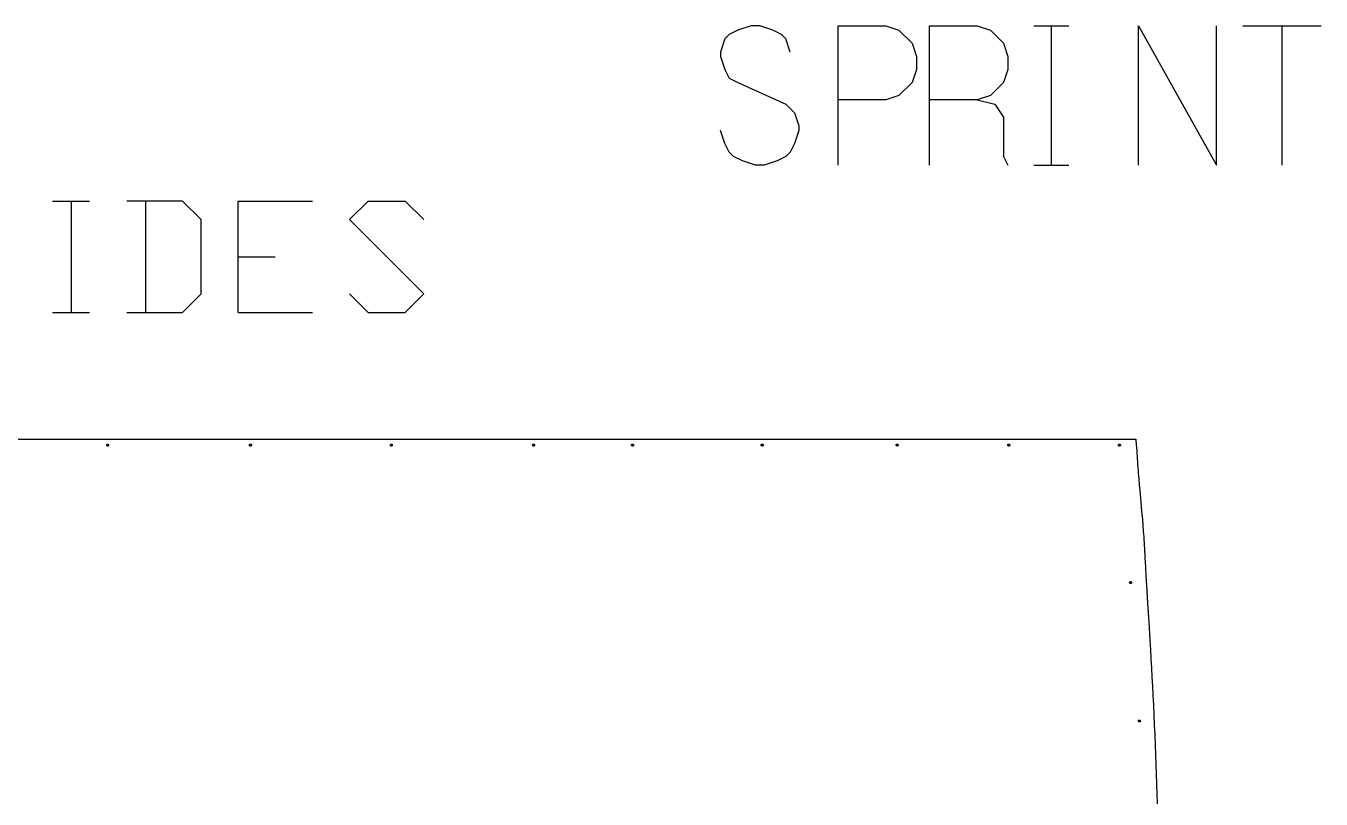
# Model space of a CAD drawing. Extents: x 123 to 9383, y -9826 to -282.
# Drawn here: x 2203 to 4860, y -1868 to -282 of the extents above; entities that cross this region are included whole.
import ezdxf

# ---------------------------------------------------------------- set-up
doc = ezdxf.new("R2010")
doc.units = 0
doc.layers.add('Default Layer', color=1, linetype='CONTINUOUS')
doc.layers.add('Default_Layer', color=1, linetype='CONTINUOUS')

msp = doc.modelspace()

# ---------------------------------------------------------------- linework, layer by layer
at = {"layer": 'Default Layer'}
for points in [[(2257.2, -641.3), (2333.4, -641.3)], [(2295.3, -641.3), (2295.3, -869.9)], [(2409.6, -869.9), (2523.9, -869.9), (2562, -831.8), (2562, -679.4), (2523.9, -641.3), (2409.6, -641.3)], [(2447.7, -641.3), (2447.7, -869.9)], [(2638.2, -869.9), (2638.2, -641.3), (2790.6, -641.3)], [(2866.8, -831.8), (2904.9, -869.9), (2981.1, -869.9), (3019.2, -831.8), (2866.8, -679.4), (2904.9, -641.3), (2981.1, -641.3), (3019.2, -679.4)], [(2638.2, -755.6), (2714.4, -755.6)], [(2257.2, -869.9), (2333.4, -869.9)], [(2638.2, -869.9), (2790.6, -869.9)]]:
    msp.add_lwpolyline(points, dxfattribs=at)
at = {"layer": 'Default_Layer'}
for points in [[(3770.9, -335.6), (3762, -308.8), (3753, -299.9), (3735.2, -291), (3708.4, -282.1), (3690.5, -282.1), (3663.7, -291), (3645.9, -299.9), (3636.9, -308.8), (3628, -335.6), (3628, -344.6), (3636.9, -371.4), (3645.9, -389.2), (3663.7, -398.1), (3762, -442.8), (3779.8, -460.6), (3788.7, -487.4), (3788.7, -496.4), (3779.8, -523.2), (3770.9, -541), (3762, -549.9), (3744.1, -558.9), (3717.3, -567.8), (3699.4, -567.8), (3672.7, -558.9), (3654.8, -549.9), (3645.9, -541), (3636.9, -523.2), (3628, -496.4)], [(3869.1, -567.8), (3869.1, -282.1), (3967.3, -282.1), (3994.1, -291), (4020.9, -317.8), (4029.8, -344.6), (4029.8, -371.4), (4020.9, -398.1), (3994.1, -424.9), (3967.3, -433.9), (3869.1, -433.9)], [(4056.6, -567.8), (4056.6, -282.1), (4154.9, -282.1), (4181.6, -291), (4208.4, -317.8), (4217.4, -344.6), (4217.4, -371.4), (4208.4, -398.1), (4181.6, -424.9), (4154.9, -433.9), (4056.6, -433.9)], [(4270.9, -282.1), (4342.4, -282.1)], [(4306.7, -282.1), (4306.7, -567.8)], [(4485.3, -567.8), (4485.3, -282.1), (4646, -567.8), (4646, -282.1)], [(4699.6, -282.1), (4860.3, -282.1)], [(4779.9, -282.1), (4779.9, -567.8)], [(4154.9, -433.9), (4190.6, -442.8), (4208.4, -469.6), (4208.4, -549.9), (4217.4, -567.8)], [(4270.9, -567.8), (4342.4, -567.8)], [(1824.4, -1130.2), (4479.9, -1130.2), (4479.9, -1130.2), (4479.9, -1130.2), (4480, -1130.9), (4480.2, -1134.4), (4480.5, -1137.9), (4480.9, -1142), (4481.2, -1146.1), (4481.9, -1154.2), (4482.4, -1159.7), (4482.7, -1164), (4483, -1170), (4483.4, -1175.9), (4483.8, -1181.9), (4484.3, -1187.8), (4484.7, -1193.8), (4485.2, -1199.7), (4486.2, -1211.6), (4487.2, -1223.5), (4488.2, -1235.4), (4490.3, -1259.2), (4491.4, -1271.1), (4492.4, -1282.9), (4493.5, -1294.8), (4494.4, -1306.7), (4495.4, -1318.6), (4495.8, -1324.6), (4496.3, -1330.5), (4496.7, -1336.5), (4497.1, -1342.4), (4497.4, -1348.4), (4497.8, -1354.3), (4498.8, -1373.2), (4499.9, -1392), (4501, -1410.8), (4502.2, -1429.7), (4504.4, -1467.3), (4506.7, -1505), (4509, -1542.6), (4510.1, -1561.5), (4511.2, -1580.3), (4512.3, -1599.1), (4513.3, -1618), (4514.3, -1636.8), (4515.3, -1655.6), (4516.3, -1675.9), (4517.2, -1696.1), (4518.1, -1716.3), (4519, -1736.5), (4519.8, -1756.8), (4520.6, -1777), (4521.3, -1797.2), (4522, -1817.5), (4522.7, -1837.7), (4523.3, -1857.9), (4523.9, -1878.2)]]:
    msp.add_lwpolyline(points, dxfattribs=at)
for points in [[(2368.4, -1142.2), (2368.4, -1142), (2368.4, -1141.8), (2368.5, -1141.6), (2368.6, -1141.4), (2368.6, -1141.2), (2368.7, -1141.1), (2368.9, -1140.9), (2369, -1140.8), (2369.1, -1140.6), (2369.3, -1140.5), (2369.4, -1140.4), (2369.6, -1140.3), (2369.8, -1140.3), (2370, -1140.2), (2370.2, -1140.2), (2370.4, -1140.2), (2370.6, -1140.2), (2370.8, -1140.2), (2371, -1140.3), (2371.2, -1140.3), (2371.4, -1140.4), (2371.5, -1140.5), (2371.7, -1140.6), (2371.8, -1140.8), (2371.9, -1140.9), (2372.1, -1141.1), (2372.2, -1141.2), (2372.2, -1141.4), (2372.3, -1141.6), (2372.4, -1141.8), (2372.4, -1142), (2372.4, -1142.2), (2372.4, -1142.4), (2372.4, -1142.6), (2372.3, -1142.8), (2372.2, -1142.9), (2372.2, -1143.1), (2372.1, -1143.3), (2371.9, -1143.4), (2371.8, -1143.6), (2371.7, -1143.7), (2371.5, -1143.8), (2371.4, -1143.9), (2371.2, -1144), (2371, -1144.1), (2370.8, -1144.1), (2370.6, -1144.2), (2370.4, -1144.2), (2370.2, -1144.2), (2370, -1144.1), (2369.8, -1144.1), (2369.6, -1144), (2369.4, -1143.9), (2369.3, -1143.8), (2369.1, -1143.7), (2369, -1143.6), (2368.9, -1143.4), (2368.7, -1143.3), (2368.6, -1143.1), (2368.6, -1142.9), (2368.5, -1142.8), (2368.4, -1142.6), (2368.4, -1142.4), (2368.4, -1142.2)], [(2661.4, -1142.2), (2661.4, -1142), (2661.4, -1141.8), (2661.5, -1141.6), (2661.6, -1141.4), (2661.6, -1141.2), (2661.7, -1141.1), (2661.9, -1140.9), (2662, -1140.8), (2662.1, -1140.6), (2662.3, -1140.5), (2662.4, -1140.4), (2662.6, -1140.3), (2662.8, -1140.3), (2663, -1140.2), (2663.2, -1140.2), (2663.4, -1140.2), (2663.6, -1140.2), (2663.8, -1140.2), (2664, -1140.3), (2664.2, -1140.3), (2664.4, -1140.4), (2664.5, -1140.5), (2664.7, -1140.6), (2664.8, -1140.8), (2664.9, -1140.9), (2665.1, -1141.1), (2665.2, -1141.2), (2665.2, -1141.4), (2665.3, -1141.6), (2665.4, -1141.8), (2665.4, -1142), (2665.4, -1142.2), (2665.4, -1142.4), (2665.4, -1142.6), (2665.3, -1142.8), (2665.2, -1142.9), (2665.2, -1143.1), (2665.1, -1143.3), (2664.9, -1143.4), (2664.8, -1143.6), (2664.7, -1143.7), (2664.5, -1143.8), (2664.4, -1143.9), (2664.2, -1144), (2664, -1144.1), (2663.8, -1144.1), (2663.6, -1144.2), (2663.4, -1144.2), (2663.2, -1144.2), (2663, -1144.1), (2662.8, -1144.1), (2662.6, -1144), (2662.4, -1143.9), (2662.3, -1143.8), (2662.1, -1143.7), (2662, -1143.6), (2661.9, -1143.4), (2661.7, -1143.3), (2661.6, -1143.1), (2661.6, -1142.9), (2661.5, -1142.8), (2661.4, -1142.6), (2661.4, -1142.4), (2661.4, -1142.2)], [(2950.4, -1142.2), (2950.4, -1142), (2950.4, -1141.8), (2950.5, -1141.6), (2950.6, -1141.4), (2950.6, -1141.2), (2950.7, -1141.1), (2950.9, -1140.9), (2951, -1140.8), (2951.1, -1140.6), (2951.3, -1140.5), (2951.4, -1140.4), (2951.6, -1140.3), (2951.8, -1140.3), (2952, -1140.2), (2952.2, -1140.2), (2952.4, -1140.2), (2952.6, -1140.2), (2952.8, -1140.2), (2953, -1140.3), (2953.2, -1140.3), (2953.4, -1140.4), (2953.5, -1140.5), (2953.7, -1140.6), (2953.8, -1140.8), (2953.9, -1140.9), (2954.1, -1141.1), (2954.2, -1141.2), (2954.2, -1141.4), (2954.3, -1141.6), (2954.4, -1141.8), (2954.4, -1142), (2954.4, -1142.2), (2954.4, -1142.4), (2954.4, -1142.6), (2954.3, -1142.8), (2954.2, -1142.9), (2954.2, -1143.1), (2954.1, -1143.3), (2953.9, -1143.4), (2953.8, -1143.6), (2953.7, -1143.7), (2953.5, -1143.8), (2953.4, -1143.9), (2953.2, -1144), (2953, -1144.1), (2952.8, -1144.1), (2952.6, -1144.2), (2952.4, -1144.2), (2952.2, -1144.2), (2952, -1144.1), (2951.8, -1144.1), (2951.6, -1144), (2951.4, -1143.9), (2951.3, -1143.8), (2951.1, -1143.7), (2951, -1143.6), (2950.9, -1143.4), (2950.7, -1143.3), (2950.6, -1143.1), (2950.6, -1142.9), (2950.5, -1142.8), (2950.4, -1142.6), (2950.4, -1142.4), (2950.4, -1142.2)], [(3242.4, -1142.2), (3242.4, -1142), (3242.4, -1141.8), (3242.5, -1141.6), (3242.6, -1141.4), (3242.6, -1141.2), (3242.7, -1141.1), (3242.9, -1140.9), (3243, -1140.8), (3243.1, -1140.6), (3243.3, -1140.5), (3243.4, -1140.4), (3243.6, -1140.3), (3243.8, -1140.3), (3244, -1140.2), (3244.2, -1140.2), (3244.4, -1140.2), (3244.6, -1140.2), (3244.8, -1140.2), (3245, -1140.3), (3245.2, -1140.3), (3245.4, -1140.4), (3245.5, -1140.5), (3245.7, -1140.6), (3245.8, -1140.8), (3245.9, -1140.9), (3246.1, -1141.1), (3246.2, -1141.2), (3246.2, -1141.4), (3246.3, -1141.6), (3246.4, -1141.8), (3246.4, -1142), (3246.4, -1142.2), (3246.4, -1142.4), (3246.4, -1142.6), (3246.3, -1142.8), (3246.2, -1142.9), (3246.2, -1143.1), (3246.1, -1143.3), (3245.9, -1143.4), (3245.8, -1143.6), (3245.7, -1143.7), (3245.5, -1143.8), (3245.4, -1143.9), (3245.2, -1144), (3245, -1144.1), (3244.8, -1144.1), (3244.6, -1144.2), (3244.4, -1144.2), (3244.2, -1144.2), (3244, -1144.1), (3243.8, -1144.1), (3243.6, -1144), (3243.4, -1143.9), (3243.3, -1143.8), (3243.1, -1143.7), (3243, -1143.6), (3242.9, -1143.4), (3242.7, -1143.3), (3242.6, -1143.1), (3242.6, -1142.9), (3242.5, -1142.8), (3242.4, -1142.6), (3242.4, -1142.4), (3242.4, -1142.2)], [(3445.4, -1142.2), (3445.4, -1142), (3445.4, -1141.8), (3445.5, -1141.6), (3445.6, -1141.4), (3445.6, -1141.2), (3445.7, -1141.1), (3445.9, -1140.9), (3446, -1140.8), (3446.1, -1140.6), (3446.3, -1140.5), (3446.4, -1140.4), (3446.6, -1140.3), (3446.8, -1140.3), (3447, -1140.2), (3447.2, -1140.2), (3447.4, -1140.2), (3447.6, -1140.2), (3447.8, -1140.2), (3448, -1140.3), (3448.2, -1140.3), (3448.4, -1140.4), (3448.5, -1140.5), (3448.7, -1140.6), (3448.8, -1140.8), (3448.9, -1140.9), (3449.1, -1141.1), (3449.2, -1141.2), (3449.2, -1141.4), (3449.3, -1141.6), (3449.4, -1141.8), (3449.4, -1142), (3449.4, -1142.2), (3449.4, -1142.4), (3449.4, -1142.6), (3449.3, -1142.8), (3449.2, -1142.9), (3449.2, -1143.1), (3449.1, -1143.3), (3448.9, -1143.4), (3448.8, -1143.6), (3448.7, -1143.7), (3448.5, -1143.8), (3448.4, -1143.9), (3448.2, -1144), (3448, -1144.1), (3447.8, -1144.1), (3447.6, -1144.2), (3447.4, -1144.2), (3447.2, -1144.2), (3447, -1144.1), (3446.8, -1144.1), (3446.6, -1144), (3446.4, -1143.9), (3446.3, -1143.8), (3446.1, -1143.7), (3446, -1143.6), (3445.9, -1143.4), (3445.7, -1143.3), (3445.6, -1143.1), (3445.6, -1142.9), (3445.5, -1142.8), (3445.4, -1142.6), (3445.4, -1142.4), (3445.4, -1142.2)], [(3711.4, -1142.2), (3711.4, -1142), (3711.4, -1141.8), (3711.5, -1141.6), (3711.6, -1141.4), (3711.6, -1141.2), (3711.7, -1141.1), (3711.9, -1140.9), (3712, -1140.8), (3712.1, -1140.6), (3712.3, -1140.5), (3712.4, -1140.4), (3712.6, -1140.3), (3712.8, -1140.3), (3713, -1140.2), (3713.2, -1140.2), (3713.4, -1140.2), (3713.6, -1140.2), (3713.8, -1140.2), (3714, -1140.3), (3714.2, -1140.3), (3714.4, -1140.4), (3714.5, -1140.5), (3714.7, -1140.6), (3714.8, -1140.8), (3714.9, -1140.9), (3715.1, -1141.1), (3715.2, -1141.2), (3715.2, -1141.4), (3715.3, -1141.6), (3715.4, -1141.8), (3715.4, -1142), (3715.4, -1142.2), (3715.4, -1142.4), (3715.4, -1142.6), (3715.3, -1142.8), (3715.2, -1142.9), (3715.2, -1143.1), (3715.1, -1143.3), (3714.9, -1143.4), (3714.8, -1143.6), (3714.7, -1143.7), (3714.5, -1143.8), (3714.4, -1143.9), (3714.2, -1144), (3714, -1144.1), (3713.8, -1144.1), (3713.6, -1144.2), (3713.4, -1144.2), (3713.2, -1144.2), (3713, -1144.1), (3712.8, -1144.1), (3712.6, -1144), (3712.4, -1143.9), (3712.3, -1143.8), (3712.1, -1143.7), (3712, -1143.6), (3711.9, -1143.4), (3711.7, -1143.3), (3711.6, -1143.1), (3711.6, -1142.9), (3711.5, -1142.8), (3711.4, -1142.6), (3711.4, -1142.4), (3711.4, -1142.2)], [(3988.4, -1142.2), (3988.4, -1142), (3988.4, -1141.8), (3988.5, -1141.6), (3988.6, -1141.4), (3988.6, -1141.2), (3988.7, -1141.1), (3988.9, -1140.9), (3989, -1140.8), (3989.1, -1140.6), (3989.3, -1140.5), (3989.4, -1140.4), (3989.6, -1140.3), (3989.8, -1140.3), (3990, -1140.2), (3990.2, -1140.2), (3990.4, -1140.2), (3990.6, -1140.2), (3990.8, -1140.2), (3991, -1140.3), (3991.2, -1140.3), (3991.4, -1140.4), (3991.5, -1140.5), (3991.7, -1140.6), (3991.8, -1140.8), (3991.9, -1140.9), (3992.1, -1141.1), (3992.2, -1141.2), (3992.2, -1141.4), (3992.3, -1141.6), (3992.4, -1141.8), (3992.4, -1142), (3992.4, -1142.2), (3992.4, -1142.4), (3992.4, -1142.6), (3992.3, -1142.8), (3992.2, -1142.9), (3992.2, -1143.1), (3992.1, -1143.3), (3991.9, -1143.4), (3991.8, -1143.6), (3991.7, -1143.7), (3991.5, -1143.8), (3991.4, -1143.9), (3991.2, -1144), (3991, -1144.1), (3990.8, -1144.1), (3990.6, -1144.2), (3990.4, -1144.2), (3990.2, -1144.2), (3990, -1144.1), (3989.8, -1144.1), (3989.6, -1144), (3989.4, -1143.9), (3989.3, -1143.8), (3989.1, -1143.7), (3989, -1143.6), (3988.9, -1143.4), (3988.7, -1143.3), (3988.6, -1143.1), (3988.6, -1142.9), (3988.5, -1142.8), (3988.4, -1142.6), (3988.4, -1142.4), (3988.4, -1142.2)], [(4217.4, -1142.2), (4217.4, -1142), (4217.4, -1141.8), (4217.5, -1141.6), (4217.6, -1141.4), (4217.6, -1141.2), (4217.7, -1141.1), (4217.9, -1140.9), (4218, -1140.8), (4218.1, -1140.6), (4218.3, -1140.5), (4218.4, -1140.4), (4218.6, -1140.3), (4218.8, -1140.3), (4219, -1140.2), (4219.2, -1140.2), (4219.4, -1140.2), (4219.6, -1140.2), (4219.8, -1140.2), (4220, -1140.3), (4220.2, -1140.3), (4220.4, -1140.4), (4220.5, -1140.5), (4220.7, -1140.6), (4220.8, -1140.8), (4220.9, -1140.9), (4221.1, -1141.1), (4221.2, -1141.2), (4221.2, -1141.4), (4221.3, -1141.6), (4221.4, -1141.8), (4221.4, -1142), (4221.4, -1142.2), (4221.4, -1142.4), (4221.4, -1142.6), (4221.3, -1142.8), (4221.2, -1142.9), (4221.2, -1143.1), (4221.1, -1143.3), (4220.9, -1143.4), (4220.8, -1143.6), (4220.7, -1143.7), (4220.5, -1143.8), (4220.4, -1143.9), (4220.2, -1144), (4220, -1144.1), (4219.8, -1144.1), (4219.6, -1144.2), (4219.4, -1144.2), (4219.2, -1144.2), (4219, -1144.1), (4218.8, -1144.1), (4218.6, -1144), (4218.4, -1143.9), (4218.3, -1143.8), (4218.1, -1143.7), (4218, -1143.6), (4217.9, -1143.4), (4217.7, -1143.3), (4217.6, -1143.1), (4217.6, -1142.9), (4217.5, -1142.8), (4217.4, -1142.6), (4217.4, -1142.4), (4217.4, -1142.2)], [(4444.4, -1142.2), (4444.4, -1142), (4444.4, -1141.8), (4444.5, -1141.6), (4444.6, -1141.4), (4444.6, -1141.2), (4444.7, -1141.1), (4444.9, -1140.9), (4445, -1140.8), (4445.1, -1140.6), (4445.3, -1140.5), (4445.4, -1140.4), (4445.6, -1140.3), (4445.8, -1140.3), (4446, -1140.2), (4446.2, -1140.2), (4446.4, -1140.2), (4446.6, -1140.2), (4446.8, -1140.2), (4447, -1140.3), (4447.2, -1140.3), (4447.4, -1140.4), (4447.5, -1140.5), (4447.7, -1140.6), (4447.8, -1140.8), (4447.9, -1140.9), (4448.1, -1141.1), (4448.2, -1141.2), (4448.2, -1141.4), (4448.3, -1141.6), (4448.4, -1141.8), (4448.4, -1142), (4448.4, -1142.2), (4448.4, -1142.4), (4448.4, -1142.6), (4448.3, -1142.8), (4448.2, -1142.9), (4448.2, -1143.1), (4448.1, -1143.3), (4447.9, -1143.4), (4447.8, -1143.6), (4447.7, -1143.7), (4447.5, -1143.8), (4447.4, -1143.9), (4447.2, -1144), (4447, -1144.1), (4446.8, -1144.1), (4446.6, -1144.2), (4446.4, -1144.2), (4446.2, -1144.2), (4446, -1144.1), (4445.8, -1144.1), (4445.6, -1144), (4445.4, -1143.9), (4445.3, -1143.8), (4445.1, -1143.7), (4445, -1143.6), (4444.9, -1143.4), (4444.7, -1143.3), (4444.6, -1143.1), (4444.6, -1142.9), (4444.5, -1142.8), (4444.4, -1142.6), (4444.4, -1142.4), (4444.4, -1142.2)], [(4467.4, -1424.2), (4467.4, -1424), (4467.4, -1423.8), (4467.5, -1423.6), (4467.6, -1423.4), (4467.6, -1423.2), (4467.7, -1423.1), (4467.9, -1422.9), (4468, -1422.8), (4468.1, -1422.6), (4468.3, -1422.5), (4468.4, -1422.4), (4468.6, -1422.3), (4468.8, -1422.3), (4469, -1422.2), (4469.2, -1422.2), (4469.4, -1422.2), (4469.6, -1422.2), (4469.8, -1422.2), (4470, -1422.3), (4470.2, -1422.3), (4470.4, -1422.4), (4470.5, -1422.5), (4470.7, -1422.6), (4470.8, -1422.8), (4470.9, -1422.9), (4471.1, -1423.1), (4471.2, -1423.2), (4471.2, -1423.4), (4471.3, -1423.6), (4471.4, -1423.8), (4471.4, -1424), (4471.4, -1424.2), (4471.4, -1424.4), (4471.4, -1424.6), (4471.3, -1424.8), (4471.2, -1424.9), (4471.2, -1425.1), (4471.1, -1425.3), (4470.9, -1425.4), (4470.8, -1425.6), (4470.7, -1425.7), (4470.5, -1425.8), (4470.4, -1425.9), (4470.2, -1426), (4470, -1426.1), (4469.8, -1426.1), (4469.6, -1426.2), (4469.4, -1426.2), (4469.2, -1426.2), (4469, -1426.1), (4468.8, -1426.1), (4468.6, -1426), (4468.4, -1425.9), (4468.3, -1425.8), (4468.1, -1425.7), (4468, -1425.6), (4467.9, -1425.4), (4467.7, -1425.3), (4467.6, -1425.1), (4467.6, -1424.9), (4467.5, -1424.8), (4467.4, -1424.6), (4467.4, -1424.4), (4467.4, -1424.2)], [(4485.4, -1708.2), (4485.4, -1708), (4485.4, -1707.8), (4485.5, -1707.6), (4485.6, -1707.4), (4485.6, -1707.2), (4485.7, -1707.1), (4485.9, -1706.9), (4486, -1706.8), (4486.1, -1706.6), (4486.3, -1706.5), (4486.4, -1706.4), (4486.6, -1706.3), (4486.8, -1706.3), (4487, -1706.2), (4487.2, -1706.2), (4487.4, -1706.2), (4487.6, -1706.2), (4487.8, -1706.2), (4488, -1706.3), (4488.2, -1706.3), (4488.4, -1706.4), (4488.5, -1706.5), (4488.7, -1706.6), (4488.8, -1706.8), (4488.9, -1706.9), (4489.1, -1707.1), (4489.2, -1707.2), (4489.2, -1707.4), (4489.3, -1707.6), (4489.4, -1707.8), (4489.4, -1708), (4489.4, -1708.2), (4489.4, -1708.4), (4489.4, -1708.6), (4489.3, -1708.8), (4489.2, -1708.9), (4489.2, -1709.1), (4489.1, -1709.3), (4488.9, -1709.4), (4488.8, -1709.6), (4488.7, -1709.7), (4488.5, -1709.8), (4488.4, -1709.9), (4488.2, -1710), (4488, -1710.1), (4487.8, -1710.1), (4487.6, -1710.2), (4487.4, -1710.2), (4487.2, -1710.2), (4487, -1710.1), (4486.8, -1710.1), (4486.6, -1710), (4486.4, -1709.9), (4486.3, -1709.8), (4486.1, -1709.7), (4486, -1709.6), (4485.9, -1709.4), (4485.7, -1709.3), (4485.6, -1709.1), (4485.6, -1708.9), (4485.5, -1708.8), (4485.4, -1708.6), (4485.4, -1708.4), (4485.4, -1708.2)]]:
    msp.add_lwpolyline(points, close=True, dxfattribs=at)

doc.saveas('drawing.dxf')
